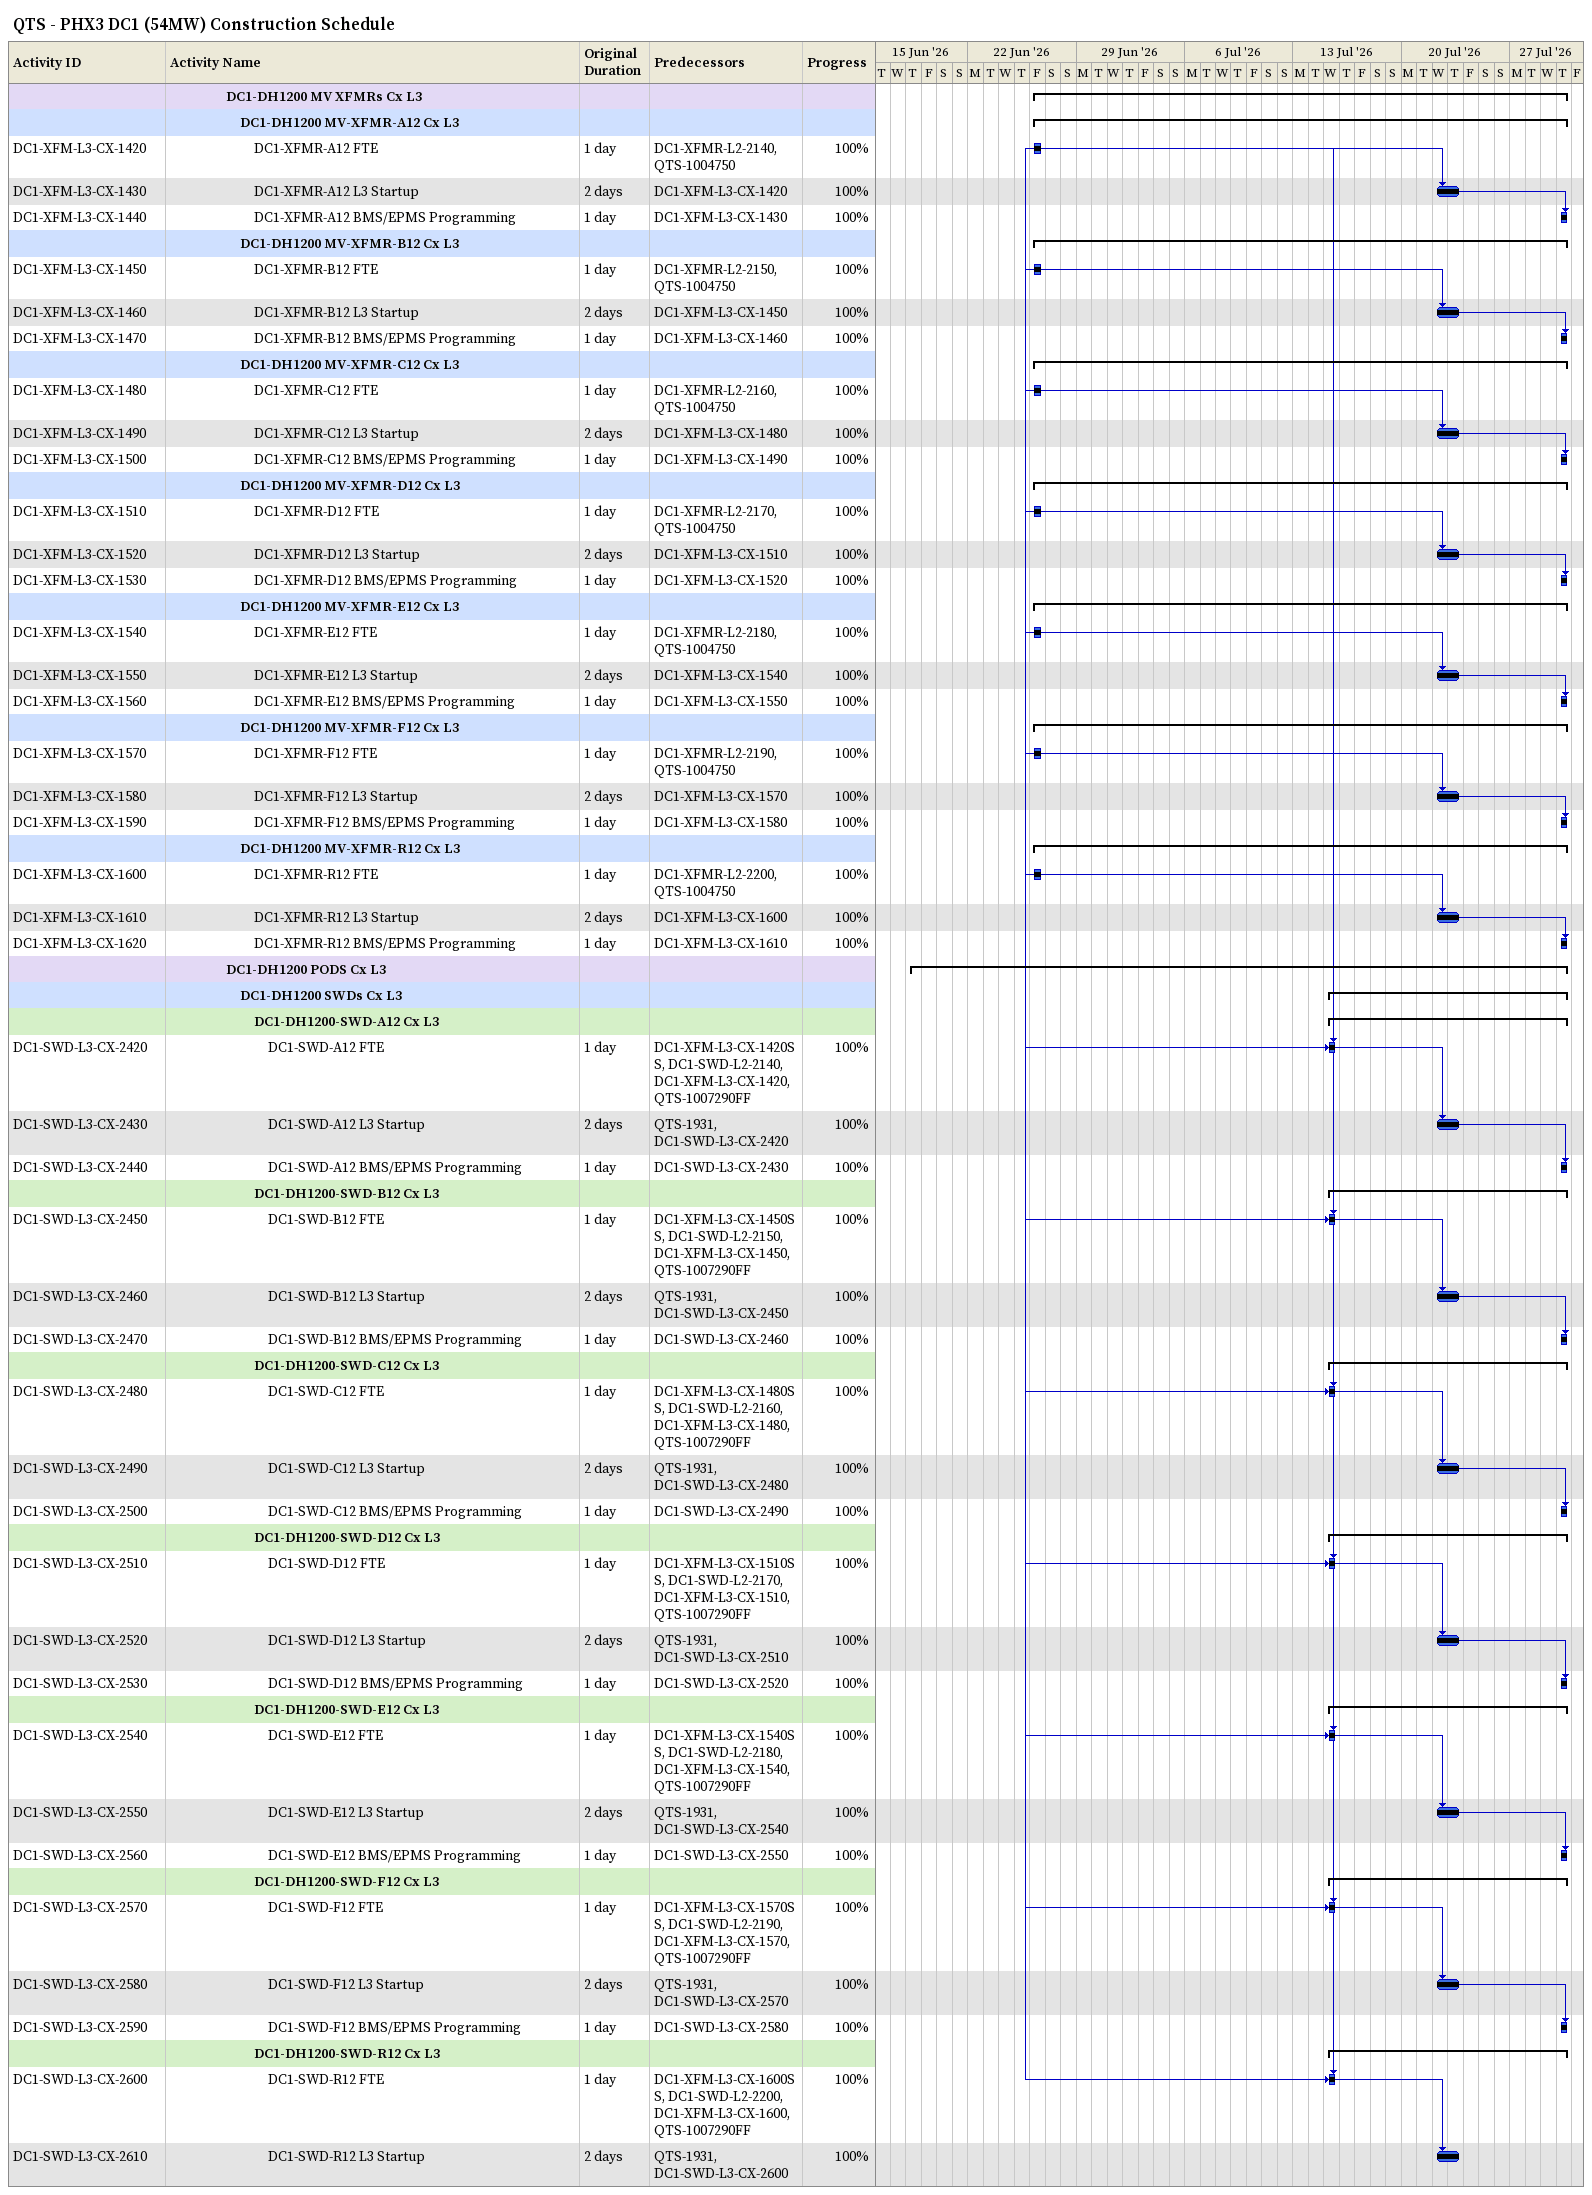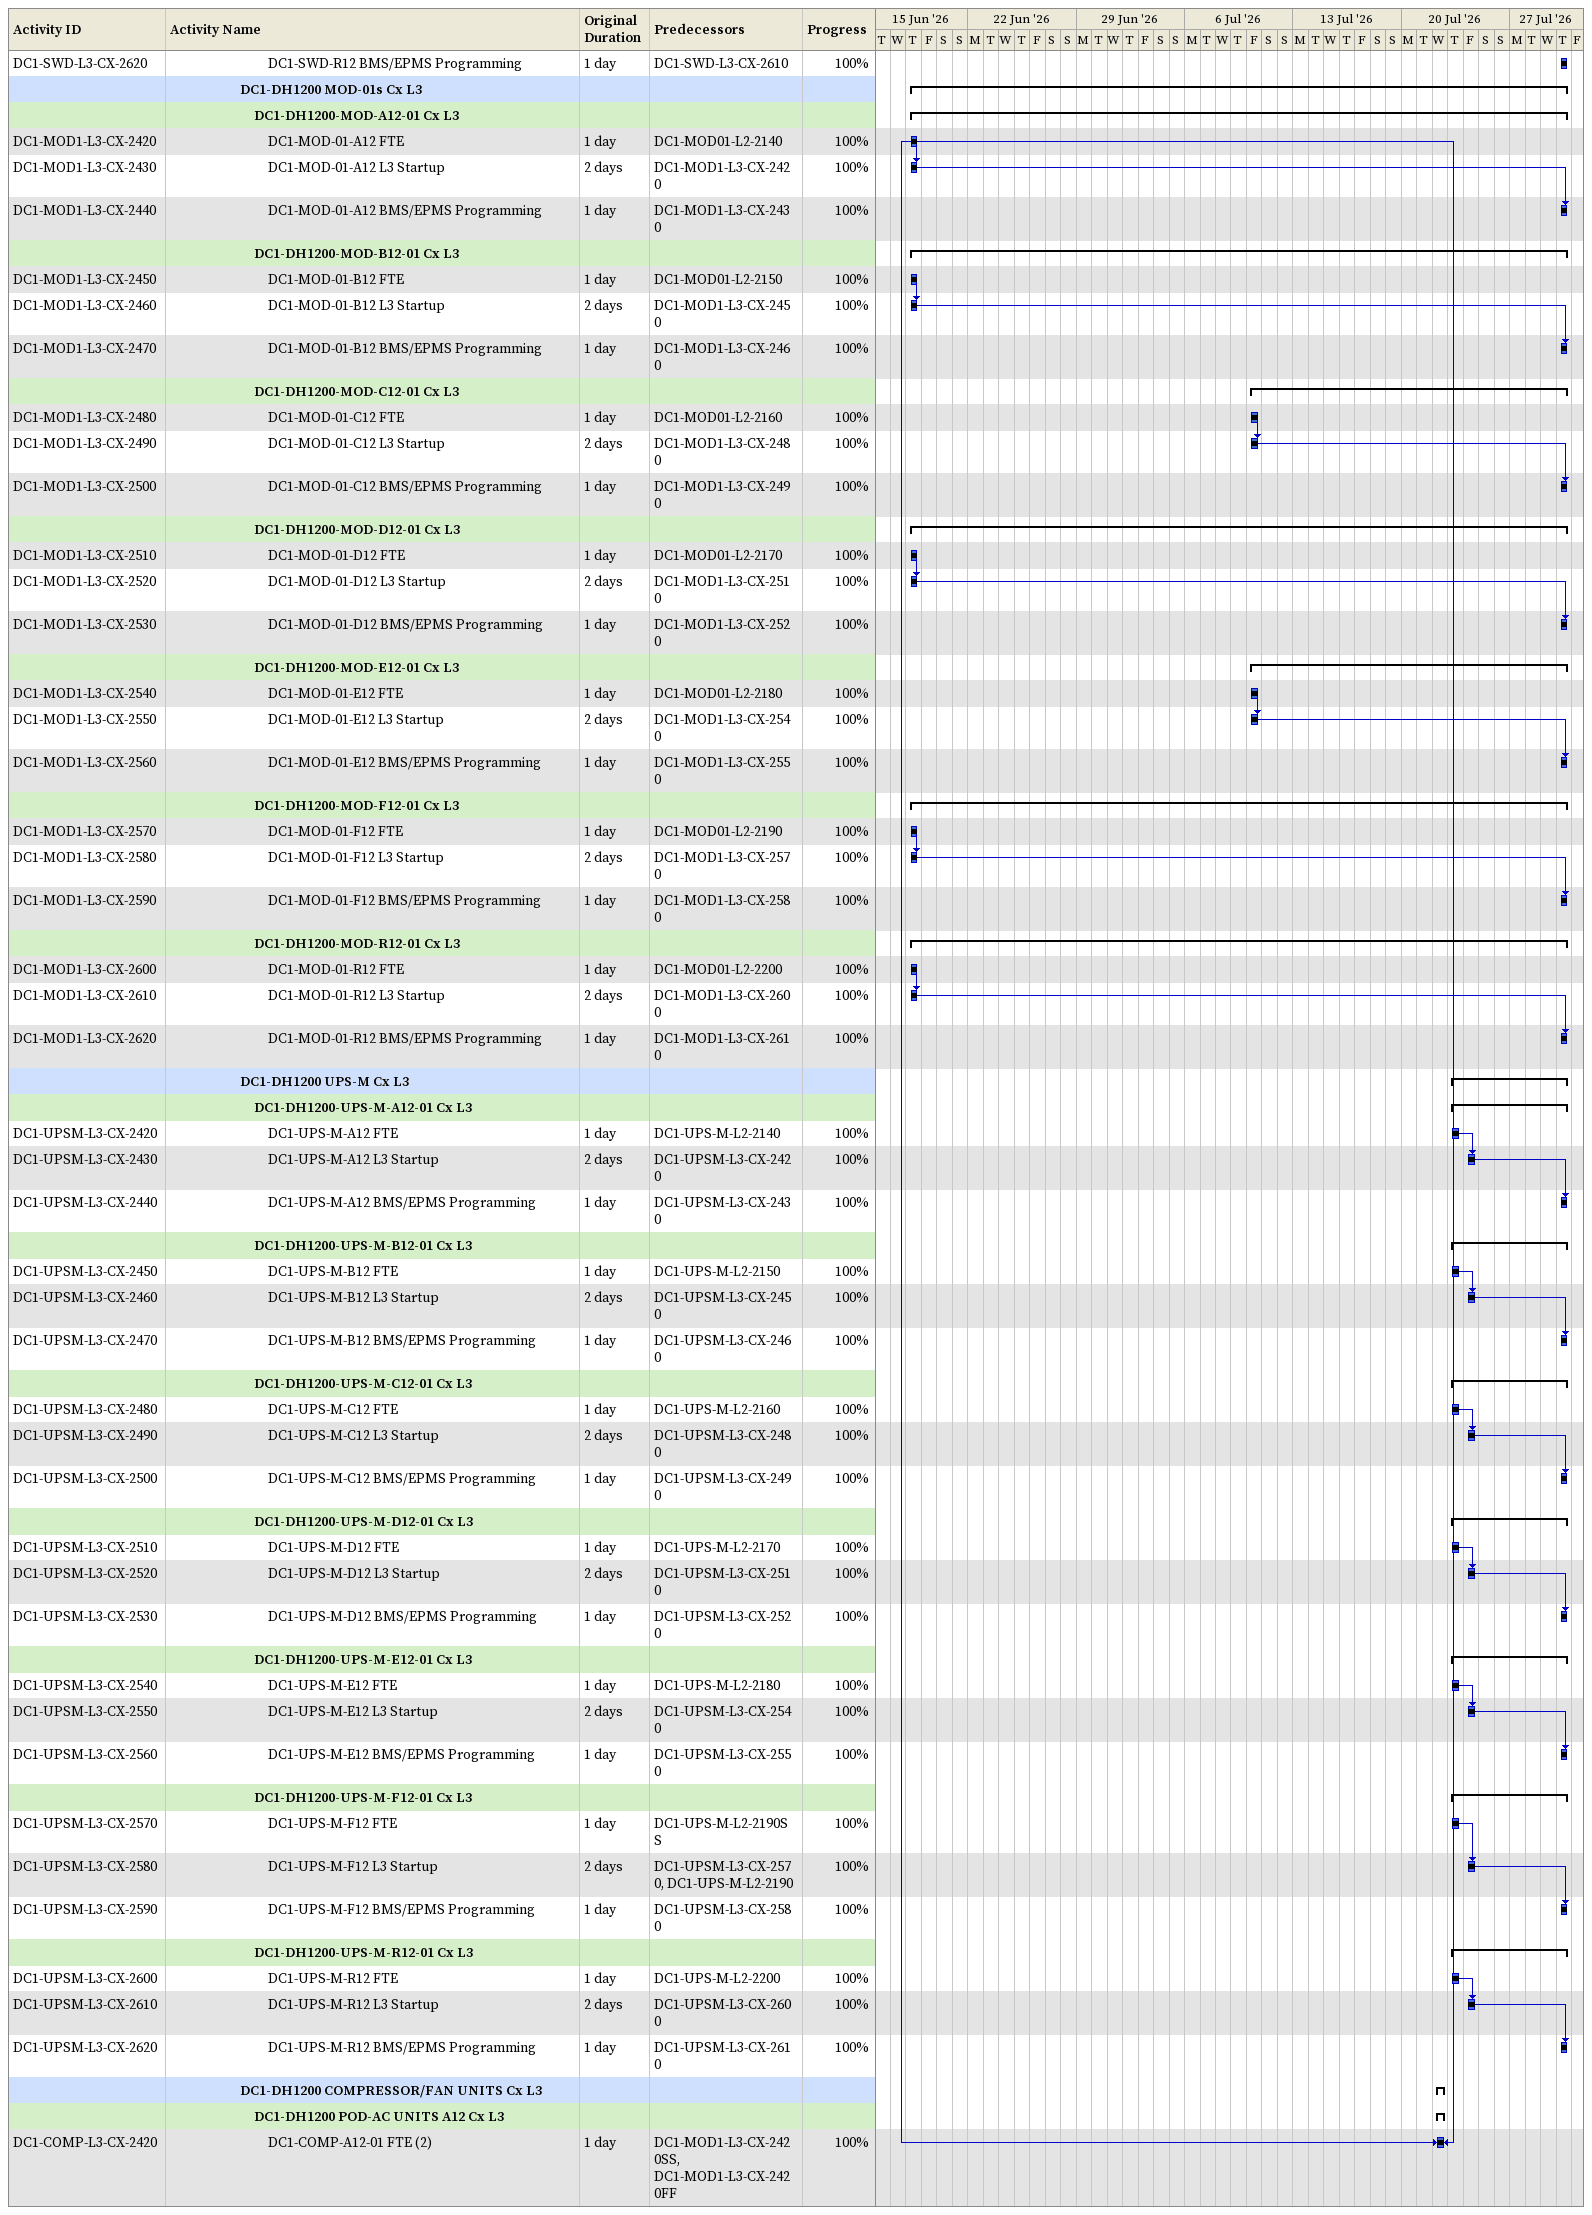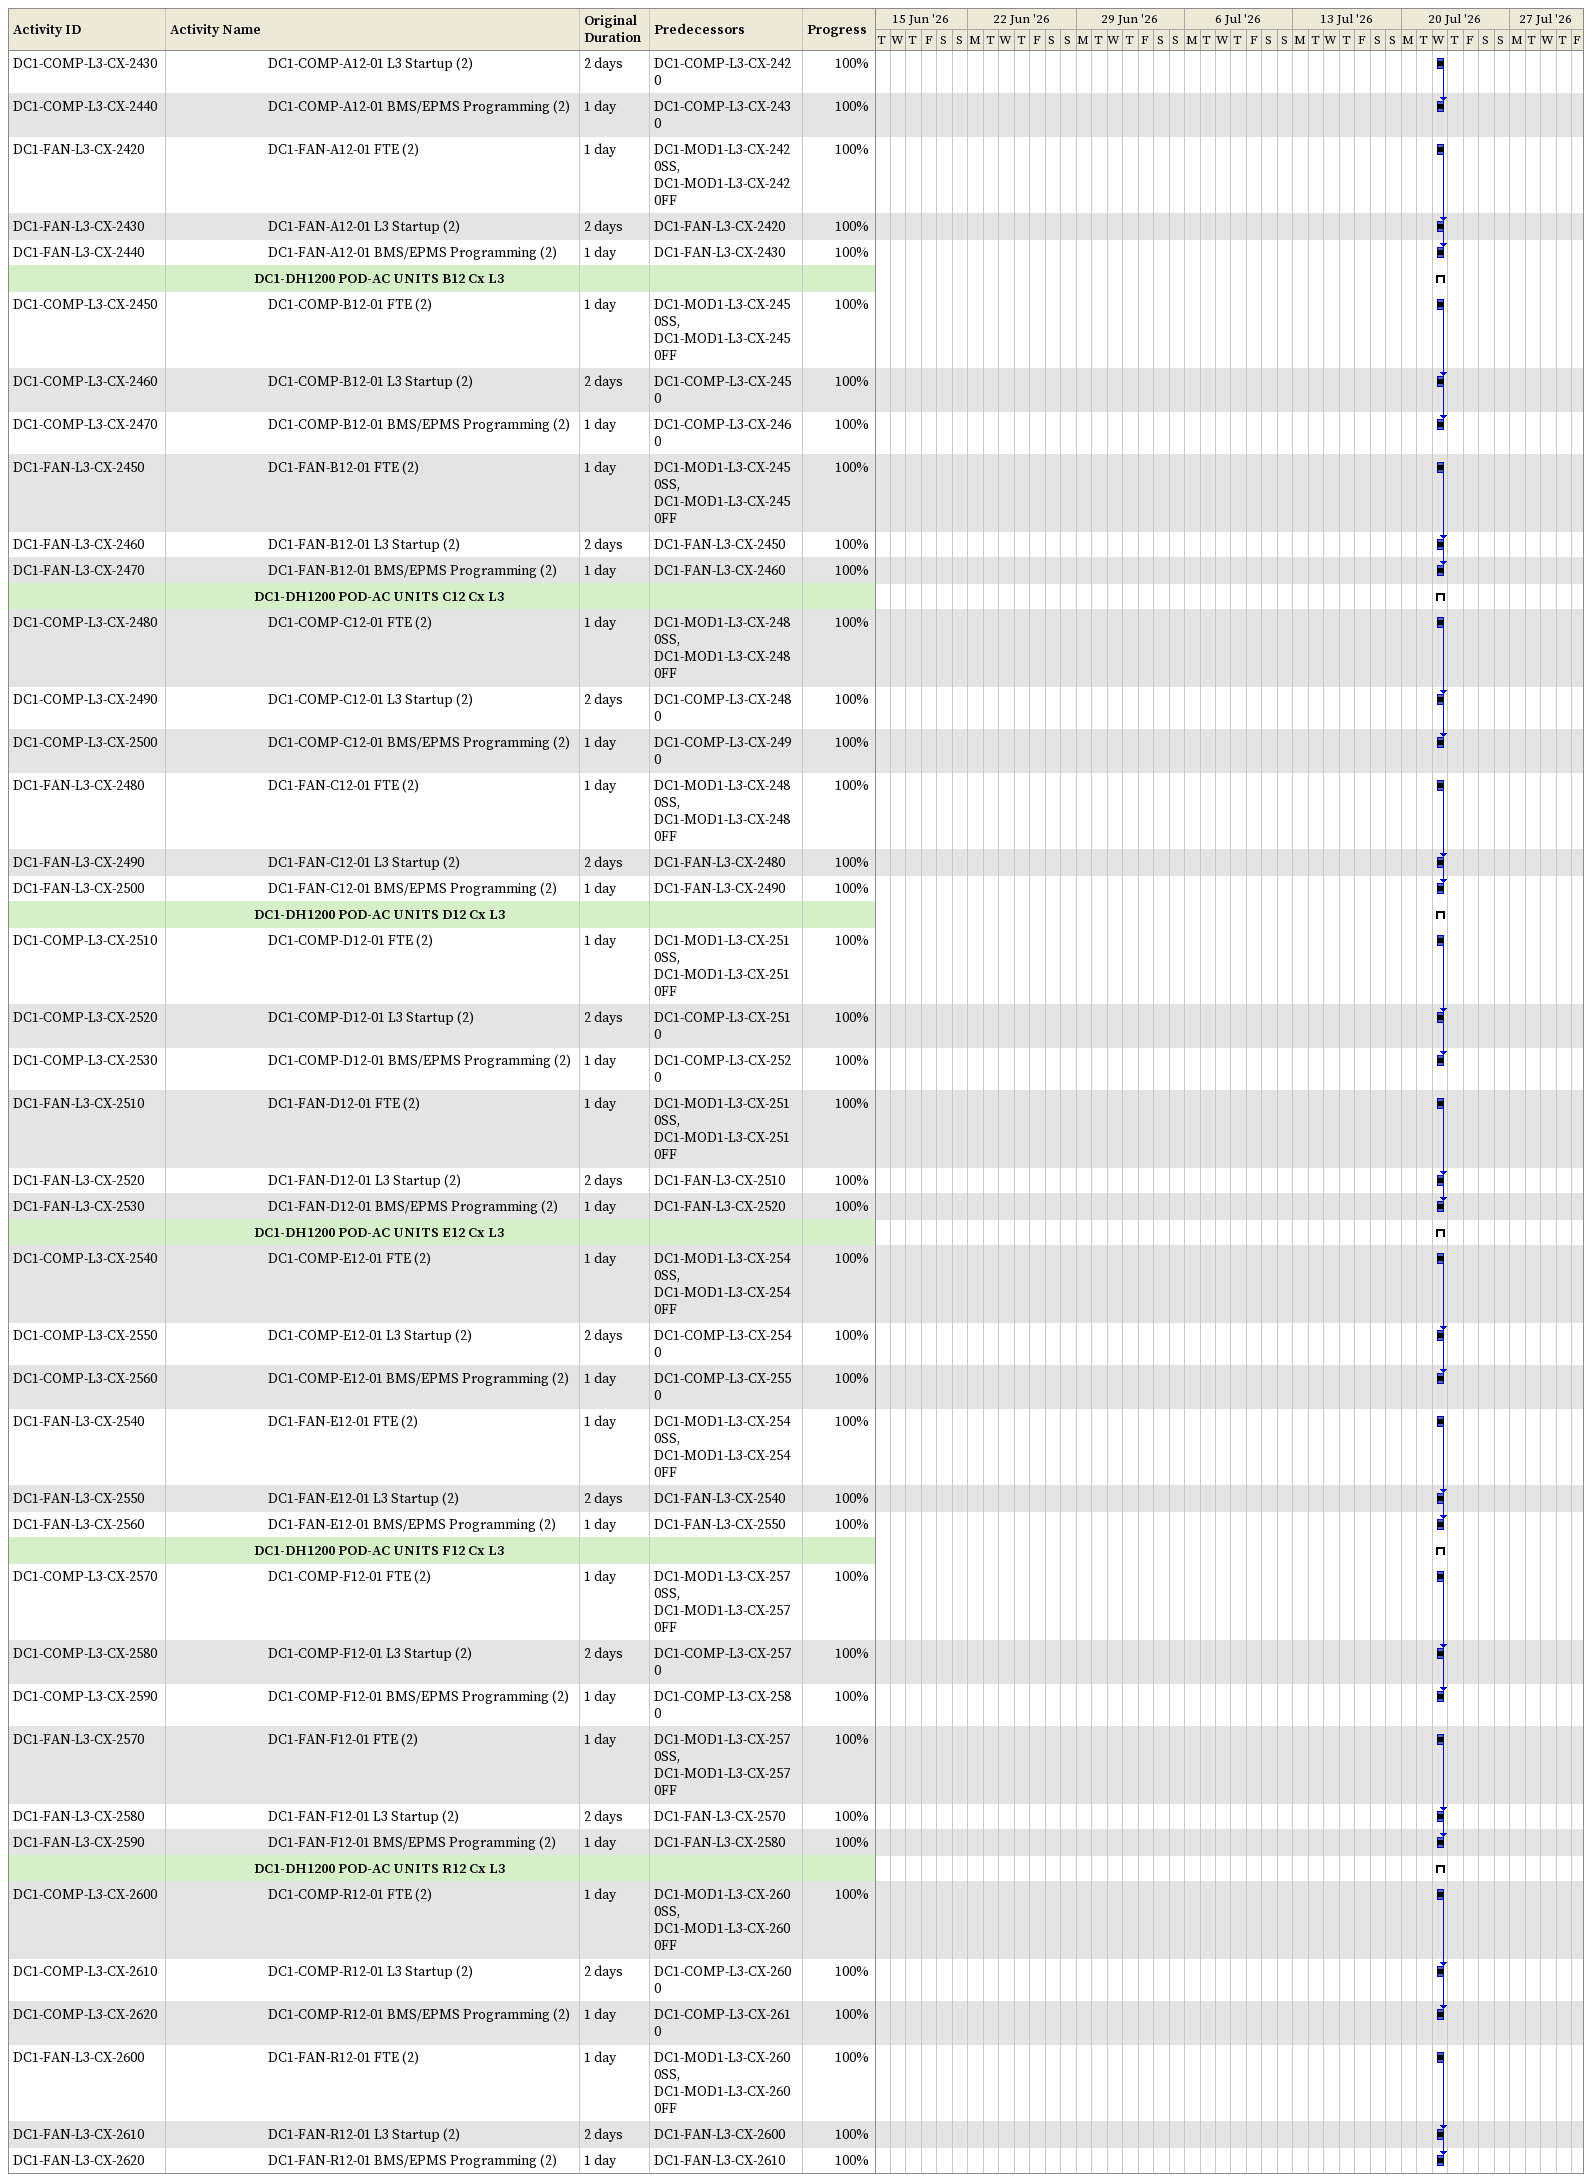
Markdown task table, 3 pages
QTS - PHX3 DC1 (54MW) Construction Schedule

| ID | Level | Task | Original duration | Start | Finish | Predecessors | % complete |
|---|---|---|---|---|---|---|---|
|  | 5 | **DC1-DH1200 MV XFMRs Cx L3** |  | 2026-06-26 | 2026-07-30 |  |  |
|  | 6 | **DC1-DH1200 MV-XFMR-A12 Cx L3** |  | 2026-06-26 | 2026-07-30 |  |  |
| DC1-XFM-L3-CX-1420 | 7 | DC1-XFMR-A12 FTE | 1d | 2026-06-26 | 2026-06-26 | DC1-XFMR-L2-2140, QTS-1004750 | 100 |
| DC1-XFM-L3-CX-1430 | 7 | DC1-XFMR-A12 L3 Startup | 2d | 2026-07-22 | 2026-07-23 | DC1-XFM-L3-CX-1420 | 100 |
| DC1-XFM-L3-CX-1440 | 7 | DC1-XFMR-A12 BMS/EPMS Programming | 1d | 2026-07-30 | 2026-07-30 | DC1-XFM-L3-CX-1430 | 100 |
|  | 6 | **DC1-DH1200 MV-XFMR-B12 Cx L3** |  | 2026-06-26 | 2026-07-30 |  |  |
| DC1-XFM-L3-CX-1450 | 7 | DC1-XFMR-B12 FTE | 1d | 2026-06-26 | 2026-06-26 | DC1-XFMR-L2-2150, QTS-1004750 | 100 |
| DC1-XFM-L3-CX-1460 | 7 | DC1-XFMR-B12 L3 Startup | 2d | 2026-07-22 | 2026-07-23 | DC1-XFM-L3-CX-1450 | 100 |
| DC1-XFM-L3-CX-1470 | 7 | DC1-XFMR-B12 BMS/EPMS Programming | 1d | 2026-07-30 | 2026-07-30 | DC1-XFM-L3-CX-1460 | 100 |
|  | 6 | **DC1-DH1200 MV-XFMR-C12 Cx L3** |  | 2026-06-26 | 2026-07-30 |  |  |
| DC1-XFM-L3-CX-1480 | 7 | DC1-XFMR-C12 FTE | 1d | 2026-06-26 | 2026-06-26 | DC1-XFMR-L2-2160, QTS-1004750 | 100 |
| DC1-XFM-L3-CX-1490 | 7 | DC1-XFMR-C12 L3 Startup | 2d | 2026-07-22 | 2026-07-23 | DC1-XFM-L3-CX-1480 | 100 |
| DC1-XFM-L3-CX-1500 | 7 | DC1-XFMR-C12 BMS/EPMS Programming | 1d | 2026-07-30 | 2026-07-30 | DC1-XFM-L3-CX-1490 | 100 |
|  | 6 | **DC1-DH1200 MV-XFMR-D12 Cx L3** |  | 2026-06-26 | 2026-07-30 |  |  |
| DC1-XFM-L3-CX-1510 | 7 | DC1-XFMR-D12 FTE | 1d | 2026-06-26 | 2026-06-26 | DC1-XFMR-L2-2170, QTS-1004750 | 100 |
| DC1-XFM-L3-CX-1520 | 7 | DC1-XFMR-D12 L3 Startup | 2d | 2026-07-22 | 2026-07-23 | DC1-XFM-L3-CX-1510 | 100 |
| DC1-XFM-L3-CX-1530 | 7 | DC1-XFMR-D12 BMS/EPMS Programming | 1d | 2026-07-30 | 2026-07-30 | DC1-XFM-L3-CX-1520 | 100 |
|  | 6 | **DC1-DH1200 MV-XFMR-E12 Cx L3** |  | 2026-06-26 | 2026-07-30 |  |  |
| DC1-XFM-L3-CX-1540 | 7 | DC1-XFMR-E12 FTE | 1d | 2026-06-26 | 2026-06-26 | DC1-XFMR-L2-2180, QTS-1004750 | 100 |
| DC1-XFM-L3-CX-1550 | 7 | DC1-XFMR-E12 L3 Startup | 2d | 2026-07-22 | 2026-07-23 | DC1-XFM-L3-CX-1540 | 100 |
| DC1-XFM-L3-CX-1560 | 7 | DC1-XFMR-E12 BMS/EPMS Programming | 1d | 2026-07-30 | 2026-07-30 | DC1-XFM-L3-CX-1550 | 100 |
|  | 6 | **DC1-DH1200 MV-XFMR-F12 Cx L3** |  | 2026-06-26 | 2026-07-30 |  |  |
| DC1-XFM-L3-CX-1570 | 7 | DC1-XFMR-F12 FTE | 1d | 2026-06-26 | 2026-06-26 | DC1-XFMR-L2-2190, QTS-1004750 | 100 |
| DC1-XFM-L3-CX-1580 | 7 | DC1-XFMR-F12 L3 Startup | 2d | 2026-07-22 | 2026-07-23 | DC1-XFM-L3-CX-1570 | 100 |
| DC1-XFM-L3-CX-1590 | 7 | DC1-XFMR-F12 BMS/EPMS Programming | 1d | 2026-07-30 | 2026-07-30 | DC1-XFM-L3-CX-1580 | 100 |
|  | 6 | **DC1-DH1200 MV-XFMR-R12 Cx L3** |  | 2026-06-26 | 2026-07-30 |  |  |
| DC1-XFM-L3-CX-1600 | 7 | DC1-XFMR-R12 FTE | 1d | 2026-06-26 | 2026-06-26 | DC1-XFMR-L2-2200, QTS-1004750 | 100 |
| DC1-XFM-L3-CX-1610 | 7 | DC1-XFMR-R12 L3 Startup | 2d | 2026-07-22 | 2026-07-23 | DC1-XFM-L3-CX-1600 | 100 |
| DC1-XFM-L3-CX-1620 | 7 | DC1-XFMR-R12 BMS/EPMS Programming | 1d | 2026-07-30 | 2026-07-30 | DC1-XFM-L3-CX-1610 | 100 |
|  | 5 | **DC1-DH1200 PODS Cx L3** |  | 2026-06-18 | 2026-07-30 |  |  |
|  | 6 | **DC1-DH1200 SWDs Cx L3** |  | 2026-07-15 | 2026-07-30 |  |  |
|  | 7 | **DC1-DH1200-SWD-A12 Cx L3** |  | 2026-07-15 | 2026-07-30 |  |  |
| DC1-SWD-L3-CX-2420 | 8 | DC1-SWD-A12 FTE | 1d | 2026-07-15 | 2026-07-15 | DC1-XFM-L3-CX-1420SS, DC1-SWD-L2-2140, DC1-XFM-L3-CX-1420, QTS-1007290FF | 100 |
| DC1-SWD-L3-CX-2430 | 8 | DC1-SWD-A12 L3 Startup | 2d | 2026-07-22 | 2026-07-23 | QTS-1931, DC1-SWD-L3-CX-2420 | 100 |
| DC1-SWD-L3-CX-2440 | 8 | DC1-SWD-A12 BMS/EPMS Programming | 1d | 2026-07-30 | 2026-07-30 | DC1-SWD-L3-CX-2430 | 100 |
|  | 7 | **DC1-DH1200-SWD-B12 Cx L3** |  | 2026-07-15 | 2026-07-30 |  |  |
| DC1-SWD-L3-CX-2450 | 8 | DC1-SWD-B12 FTE | 1d | 2026-07-15 | 2026-07-15 | DC1-XFM-L3-CX-1450SS, DC1-SWD-L2-2150, DC1-XFM-L3-CX-1450, QTS-1007290FF | 100 |
| DC1-SWD-L3-CX-2460 | 8 | DC1-SWD-B12 L3 Startup | 2d | 2026-07-22 | 2026-07-23 | QTS-1931, DC1-SWD-L3-CX-2450 | 100 |
| DC1-SWD-L3-CX-2470 | 8 | DC1-SWD-B12 BMS/EPMS Programming | 1d | 2026-07-30 | 2026-07-30 | DC1-SWD-L3-CX-2460 | 100 |
|  | 7 | **DC1-DH1200-SWD-C12 Cx L3** |  | 2026-07-15 | 2026-07-30 |  |  |
| DC1-SWD-L3-CX-2480 | 8 | DC1-SWD-C12 FTE | 1d | 2026-07-15 | 2026-07-15 | DC1-XFM-L3-CX-1480SS, DC1-SWD-L2-2160, DC1-XFM-L3-CX-1480, QTS-1007290FF | 100 |
| DC1-SWD-L3-CX-2490 | 8 | DC1-SWD-C12 L3 Startup | 2d | 2026-07-22 | 2026-07-23 | QTS-1931, DC1-SWD-L3-CX-2480 | 100 |
| DC1-SWD-L3-CX-2500 | 8 | DC1-SWD-C12 BMS/EPMS Programming | 1d | 2026-07-30 | 2026-07-30 | DC1-SWD-L3-CX-2490 | 100 |
|  | 7 | **DC1-DH1200-SWD-D12 Cx L3** |  | 2026-07-15 | 2026-07-30 |  |  |
| DC1-SWD-L3-CX-2510 | 8 | DC1-SWD-D12 FTE | 1d | 2026-07-15 | 2026-07-15 | DC1-XFM-L3-CX-1510SS, DC1-SWD-L2-2170, DC1-XFM-L3-CX-1510, QTS-1007290FF | 100 |
| DC1-SWD-L3-CX-2520 | 8 | DC1-SWD-D12 L3 Startup | 2d | 2026-07-22 | 2026-07-23 | QTS-1931, DC1-SWD-L3-CX-2510 | 100 |
| DC1-SWD-L3-CX-2530 | 8 | DC1-SWD-D12 BMS/EPMS Programming | 1d | 2026-07-30 | 2026-07-30 | DC1-SWD-L3-CX-2520 | 100 |
|  | 7 | **DC1-DH1200-SWD-E12 Cx L3** |  | 2026-07-15 | 2026-07-30 |  |  |
| DC1-SWD-L3-CX-2540 | 8 | DC1-SWD-E12 FTE | 1d | 2026-07-15 | 2026-07-15 | DC1-XFM-L3-CX-1540SS, DC1-SWD-L2-2180, DC1-XFM-L3-CX-1540, QTS-1007290FF | 100 |
| DC1-SWD-L3-CX-2550 | 8 | DC1-SWD-E12 L3 Startup | 2d | 2026-07-22 | 2026-07-23 | QTS-1931, DC1-SWD-L3-CX-2540 | 100 |
| DC1-SWD-L3-CX-2560 | 8 | DC1-SWD-E12 BMS/EPMS Programming | 1d | 2026-07-30 | 2026-07-30 | DC1-SWD-L3-CX-2550 | 100 |
|  | 7 | **DC1-DH1200-SWD-F12 Cx L3** |  | 2026-07-15 | 2026-07-30 |  |  |
| DC1-SWD-L3-CX-2570 | 8 | DC1-SWD-F12 FTE | 1d | 2026-07-15 | 2026-07-15 | DC1-XFM-L3-CX-1570SS, DC1-SWD-L2-2190, DC1-XFM-L3-CX-1570, QTS-1007290FF | 100 |
| DC1-SWD-L3-CX-2580 | 8 | DC1-SWD-F12 L3 Startup | 2d | 2026-07-22 | 2026-07-23 | QTS-1931, DC1-SWD-L3-CX-2570 | 100 |
| DC1-SWD-L3-CX-2590 | 8 | DC1-SWD-F12 BMS/EPMS Programming | 1d | 2026-07-30 | 2026-07-30 | DC1-SWD-L3-CX-2580 | 100 |
|  | 7 | **DC1-DH1200-SWD-R12 Cx L3** |  | 2026-07-15 | 2026-07-30 |  |  |
| DC1-SWD-L3-CX-2600 | 8 | DC1-SWD-R12 FTE | 1d | 2026-07-15 | 2026-07-15 | DC1-XFM-L3-CX-1600SS, DC1-SWD-L2-2200, DC1-XFM-L3-CX-1600, QTS-1007290FF | 100 |
| DC1-SWD-L3-CX-2610 | 8 | DC1-SWD-R12 L3 Startup | 2d | 2026-07-22 | 2026-07-23 | QTS-1931, DC1-SWD-L3-CX-2600 | 100 |
| DC1-SWD-L3-CX-2620 | 8 | DC1-SWD-R12 BMS/EPMS Programming | 1d | 2026-07-30 | 2026-07-30 | DC1-SWD-L3-CX-2610 | 100 |
|  | 6 | **DC1-DH1200 MOD-01s Cx L3** |  | 2026-06-18 | 2026-07-30 |  |  |
|  | 7 | **DC1-DH1200-MOD-A12-01 Cx L3** |  | 2026-06-18 | 2026-07-30 |  |  |
| DC1-MOD1-L3-CX-2420 | 8 | DC1-MOD-01-A12 FTE | 1d | 2026-06-18 | 2026-06-18 | DC1-MOD01-L2-2140 | 100 |
| DC1-MOD1-L3-CX-2430 | 8 | DC1-MOD-01-A12 L3 Startup | 2d | 2026-06-18 | 2026-06-18 | DC1-MOD1-L3-CX-2420 | 100 |
| DC1-MOD1-L3-CX-2440 | 8 | DC1-MOD-01-A12 BMS/EPMS Programming | 1d | 2026-07-30 | 2026-07-30 | DC1-MOD1-L3-CX-2430 | 100 |
|  | 7 | **DC1-DH1200-MOD-B12-01 Cx L3** |  | 2026-06-18 | 2026-07-30 |  |  |
| DC1-MOD1-L3-CX-2450 | 8 | DC1-MOD-01-B12 FTE | 1d | 2026-06-18 | 2026-06-18 | DC1-MOD01-L2-2150 | 100 |
| DC1-MOD1-L3-CX-2460 | 8 | DC1-MOD-01-B12 L3 Startup | 2d | 2026-06-18 | 2026-06-18 | DC1-MOD1-L3-CX-2450 | 100 |
| DC1-MOD1-L3-CX-2470 | 8 | DC1-MOD-01-B12 BMS/EPMS Programming | 1d | 2026-07-30 | 2026-07-30 | DC1-MOD1-L3-CX-2460 | 100 |
|  | 7 | **DC1-DH1200-MOD-C12-01 Cx L3** |  | 2026-07-10 | 2026-07-30 |  |  |
| DC1-MOD1-L3-CX-2480 | 8 | DC1-MOD-01-C12 FTE | 1d | 2026-07-10 | 2026-07-10 | DC1-MOD01-L2-2160 | 100 |
| DC1-MOD1-L3-CX-2490 | 8 | DC1-MOD-01-C12 L3 Startup | 2d | 2026-07-10 | 2026-07-10 | DC1-MOD1-L3-CX-2480 | 100 |
| DC1-MOD1-L3-CX-2500 | 8 | DC1-MOD-01-C12 BMS/EPMS Programming | 1d | 2026-07-30 | 2026-07-30 | DC1-MOD1-L3-CX-2490 | 100 |
|  | 7 | **DC1-DH1200-MOD-D12-01 Cx L3** |  | 2026-06-18 | 2026-07-30 |  |  |
| DC1-MOD1-L3-CX-2510 | 8 | DC1-MOD-01-D12 FTE | 1d | 2026-06-18 | 2026-06-18 | DC1-MOD01-L2-2170 | 100 |
| DC1-MOD1-L3-CX-2520 | 8 | DC1-MOD-01-D12 L3 Startup | 2d | 2026-06-18 | 2026-06-18 | DC1-MOD1-L3-CX-2510 | 100 |
| DC1-MOD1-L3-CX-2530 | 8 | DC1-MOD-01-D12 BMS/EPMS Programming | 1d | 2026-07-30 | 2026-07-30 | DC1-MOD1-L3-CX-2520 | 100 |
|  | 7 | **DC1-DH1200-MOD-E12-01 Cx L3** |  | 2026-07-10 | 2026-07-30 |  |  |
| DC1-MOD1-L3-CX-2540 | 8 | DC1-MOD-01-E12 FTE | 1d | 2026-07-10 | 2026-07-10 | DC1-MOD01-L2-2180 | 100 |
| DC1-MOD1-L3-CX-2550 | 8 | DC1-MOD-01-E12 L3 Startup | 2d | 2026-07-10 | 2026-07-10 | DC1-MOD1-L3-CX-2540 | 100 |
| DC1-MOD1-L3-CX-2560 | 8 | DC1-MOD-01-E12 BMS/EPMS Programming | 1d | 2026-07-30 | 2026-07-30 | DC1-MOD1-L3-CX-2550 | 100 |
|  | 7 | **DC1-DH1200-MOD-F12-01 Cx L3** |  | 2026-06-18 | 2026-07-30 |  |  |
| DC1-MOD1-L3-CX-2570 | 8 | DC1-MOD-01-F12 FTE | 1d | 2026-06-18 | 2026-06-18 | DC1-MOD01-L2-2190 | 100 |
| DC1-MOD1-L3-CX-2580 | 8 | DC1-MOD-01-F12 L3 Startup | 2d | 2026-06-18 | 2026-06-18 | DC1-MOD1-L3-CX-2570 | 100 |
| DC1-MOD1-L3-CX-2590 | 8 | DC1-MOD-01-F12 BMS/EPMS Programming | 1d | 2026-07-30 | 2026-07-30 | DC1-MOD1-L3-CX-2580 | 100 |
|  | 7 | **DC1-DH1200-MOD-R12-01 Cx L3** |  | 2026-06-18 | 2026-07-30 |  |  |
| DC1-MOD1-L3-CX-2600 | 8 | DC1-MOD-01-R12 FTE | 1d | 2026-06-18 | 2026-06-18 | DC1-MOD01-L2-2200 | 100 |
| DC1-MOD1-L3-CX-2610 | 8 | DC1-MOD-01-R12 L3 Startup | 2d | 2026-06-18 | 2026-06-18 | DC1-MOD1-L3-CX-2600 | 100 |
| DC1-MOD1-L3-CX-2620 | 8 | DC1-MOD-01-R12 BMS/EPMS Programming | 1d | 2026-07-30 | 2026-07-30 | DC1-MOD1-L3-CX-2610 | 100 |
|  | 6 | **DC1-DH1200 UPS-M Cx L3** |  | 2026-07-23 | 2026-07-30 |  |  |
|  | 7 | **DC1-DH1200-UPS-M-A12-01 Cx L3** |  | 2026-07-23 | 2026-07-30 |  |  |
| DC1-UPSM-L3-CX-2420 | 8 | DC1-UPS-M-A12 FTE | 1d | 2026-07-23 | 2026-07-23 | DC1-UPS-M-L2-2140 | 100 |
| DC1-UPSM-L3-CX-2430 | 8 | DC1-UPS-M-A12 L3 Startup | 2d | 2026-07-24 | 2026-07-24 | DC1-UPSM-L3-CX-2420 | 100 |
| DC1-UPSM-L3-CX-2440 | 8 | DC1-UPS-M-A12 BMS/EPMS Programming | 1d | 2026-07-30 | 2026-07-30 | DC1-UPSM-L3-CX-2430 | 100 |
|  | 7 | **DC1-DH1200-UPS-M-B12-01 Cx L3** |  | 2026-07-23 | 2026-07-30 |  |  |
| DC1-UPSM-L3-CX-2450 | 8 | DC1-UPS-M-B12 FTE | 1d | 2026-07-23 | 2026-07-23 | DC1-UPS-M-L2-2150 | 100 |
| DC1-UPSM-L3-CX-2460 | 8 | DC1-UPS-M-B12 L3 Startup | 2d | 2026-07-24 | 2026-07-24 | DC1-UPSM-L3-CX-2450 | 100 |
| DC1-UPSM-L3-CX-2470 | 8 | DC1-UPS-M-B12 BMS/EPMS Programming | 1d | 2026-07-30 | 2026-07-30 | DC1-UPSM-L3-CX-2460 | 100 |
|  | 7 | **DC1-DH1200-UPS-M-C12-01 Cx L3** |  | 2026-07-23 | 2026-07-30 |  |  |
| DC1-UPSM-L3-CX-2480 | 8 | DC1-UPS-M-C12 FTE | 1d | 2026-07-23 | 2026-07-23 | DC1-UPS-M-L2-2160 | 100 |
| DC1-UPSM-L3-CX-2490 | 8 | DC1-UPS-M-C12 L3 Startup | 2d | 2026-07-24 | 2026-07-24 | DC1-UPSM-L3-CX-2480 | 100 |
| DC1-UPSM-L3-CX-2500 | 8 | DC1-UPS-M-C12 BMS/EPMS Programming | 1d | 2026-07-30 | 2026-07-30 | DC1-UPSM-L3-CX-2490 | 100 |
|  | 7 | **DC1-DH1200-UPS-M-D12-01 Cx L3** |  | 2026-07-23 | 2026-07-30 |  |  |
| DC1-UPSM-L3-CX-2510 | 8 | DC1-UPS-M-D12 FTE | 1d | 2026-07-23 | 2026-07-23 | DC1-UPS-M-L2-2170 | 100 |
| DC1-UPSM-L3-CX-2520 | 8 | DC1-UPS-M-D12 L3 Startup | 2d | 2026-07-24 | 2026-07-24 | DC1-UPSM-L3-CX-2510 | 100 |
| DC1-UPSM-L3-CX-2530 | 8 | DC1-UPS-M-D12 BMS/EPMS Programming | 1d | 2026-07-30 | 2026-07-30 | DC1-UPSM-L3-CX-2520 | 100 |
|  | 7 | **DC1-DH1200-UPS-M-E12-01 Cx L3** |  | 2026-07-23 | 2026-07-30 |  |  |
| DC1-UPSM-L3-CX-2540 | 8 | DC1-UPS-M-E12 FTE | 1d | 2026-07-23 | 2026-07-23 | DC1-UPS-M-L2-2180 | 100 |
| DC1-UPSM-L3-CX-2550 | 8 | DC1-UPS-M-E12 L3 Startup | 2d | 2026-07-24 | 2026-07-24 | DC1-UPSM-L3-CX-2540 | 100 |
| DC1-UPSM-L3-CX-2560 | 8 | DC1-UPS-M-E12 BMS/EPMS Programming | 1d | 2026-07-30 | 2026-07-30 | DC1-UPSM-L3-CX-2550 | 100 |
|  | 7 | **DC1-DH1200-UPS-M-F12-01 Cx L3** |  | 2026-07-23 | 2026-07-30 |  |  |
| DC1-UPSM-L3-CX-2570 | 8 | DC1-UPS-M-F12 FTE | 1d | 2026-07-23 | 2026-07-23 | DC1-UPS-M-L2-2190SS | 100 |
| DC1-UPSM-L3-CX-2580 | 8 | DC1-UPS-M-F12 L3 Startup | 2d | 2026-07-24 | 2026-07-24 | DC1-UPSM-L3-CX-2570, DC1-UPS-M-L2-2190 | 100 |
| DC1-UPSM-L3-CX-2590 | 8 | DC1-UPS-M-F12 BMS/EPMS Programming | 1d | 2026-07-30 | 2026-07-30 | DC1-UPSM-L3-CX-2580 | 100 |
|  | 7 | **DC1-DH1200-UPS-M-R12-01 Cx L3** |  | 2026-07-23 | 2026-07-30 |  |  |
| DC1-UPSM-L3-CX-2600 | 8 | DC1-UPS-M-R12 FTE | 1d | 2026-07-23 | 2026-07-23 | DC1-UPS-M-L2-2200 | 100 |
| DC1-UPSM-L3-CX-2610 | 8 | DC1-UPS-M-R12 L3 Startup | 2d | 2026-07-24 | 2026-07-24 | DC1-UPSM-L3-CX-2600 | 100 |
| DC1-UPSM-L3-CX-2620 | 8 | DC1-UPS-M-R12 BMS/EPMS Programming | 1d | 2026-07-30 | 2026-07-30 | DC1-UPSM-L3-CX-2610 | 100 |
|  | 6 | **DC1-DH1200 COMPRESSOR/FAN UNITS Cx L3** |  | 2026-07-22 | 2026-07-22 |  |  |
|  | 7 | **DC1-DH1200 POD-AC UNITS A12 Cx L3** |  | 2026-07-22 | 2026-07-22 |  |  |
| DC1-COMP-L3-CX-2420 | 8 | DC1-COMP-A12-01 FTE (2) | 1d | 2026-07-22 | 2026-07-22 | DC1-MOD1-L3-CX-2420SS, DC1-MOD1-L3-CX-2420FF | 100 |
| DC1-COMP-L3-CX-2430 | 8 | DC1-COMP-A12-01 L3 Startup (2) | 2d | 2026-07-22 | 2026-07-22 | DC1-COMP-L3-CX-2420 | 100 |
| DC1-COMP-L3-CX-2440 | 8 | DC1-COMP-A12-01 BMS/EPMS Programming (2) | 1d | 2026-07-22 | 2026-07-22 | DC1-COMP-L3-CX-2430 | 100 |
| DC1-FAN-L3-CX-2420 | 8 | DC1-FAN-A12-01 FTE (2) | 1d | 2026-07-22 | 2026-07-22 | DC1-MOD1-L3-CX-2420SS, DC1-MOD1-L3-CX-2420FF | 100 |
| DC1-FAN-L3-CX-2430 | 8 | DC1-FAN-A12-01 L3 Startup (2) | 2d | 2026-07-22 | 2026-07-22 | DC1-FAN-L3-CX-2420 | 100 |
| DC1-FAN-L3-CX-2440 | 8 | DC1-FAN-A12-01 BMS/EPMS Programming (2) | 1d | 2026-07-22 | 2026-07-22 | DC1-FAN-L3-CX-2430 | 100 |
|  | 7 | **DC1-DH1200 POD-AC UNITS B12 Cx L3** |  | 2026-07-22 | 2026-07-22 |  |  |
| DC1-COMP-L3-CX-2450 | 8 | DC1-COMP-B12-01 FTE (2) | 1d | 2026-07-22 | 2026-07-22 | DC1-MOD1-L3-CX-2450SS, DC1-MOD1-L3-CX-2450FF | 100 |
| DC1-COMP-L3-CX-2460 | 8 | DC1-COMP-B12-01 L3 Startup (2) | 2d | 2026-07-22 | 2026-07-22 | DC1-COMP-L3-CX-2450 | 100 |
| DC1-COMP-L3-CX-2470 | 8 | DC1-COMP-B12-01 BMS/EPMS Programming (2) | 1d | 2026-07-22 | 2026-07-22 | DC1-COMP-L3-CX-2460 | 100 |
| DC1-FAN-L3-CX-2450 | 8 | DC1-FAN-B12-01 FTE (2) | 1d | 2026-07-22 | 2026-07-22 | DC1-MOD1-L3-CX-2450SS, DC1-MOD1-L3-CX-2450FF | 100 |
| DC1-FAN-L3-CX-2460 | 8 | DC1-FAN-B12-01 L3 Startup (2) | 2d | 2026-07-22 | 2026-07-22 | DC1-FAN-L3-CX-2450 | 100 |
| DC1-FAN-L3-CX-2470 | 8 | DC1-FAN-B12-01 BMS/EPMS Programming (2) | 1d | 2026-07-22 | 2026-07-22 | DC1-FAN-L3-CX-2460 | 100 |
|  | 7 | **DC1-DH1200 POD-AC UNITS C12 Cx L3** |  | 2026-07-22 | 2026-07-22 |  |  |
| DC1-COMP-L3-CX-2480 | 8 | DC1-COMP-C12-01 FTE (2) | 1d | 2026-07-22 | 2026-07-22 | DC1-MOD1-L3-CX-2480SS, DC1-MOD1-L3-CX-2480FF | 100 |
| DC1-COMP-L3-CX-2490 | 8 | DC1-COMP-C12-01 L3 Startup (2) | 2d | 2026-07-22 | 2026-07-22 | DC1-COMP-L3-CX-2480 | 100 |
| DC1-COMP-L3-CX-2500 | 8 | DC1-COMP-C12-01 BMS/EPMS Programming (2) | 1d | 2026-07-22 | 2026-07-22 | DC1-COMP-L3-CX-2490 | 100 |
| DC1-FAN-L3-CX-2480 | 8 | DC1-FAN-C12-01 FTE (2) | 1d | 2026-07-22 | 2026-07-22 | DC1-MOD1-L3-CX-2480SS, DC1-MOD1-L3-CX-2480FF | 100 |
| DC1-FAN-L3-CX-2490 | 8 | DC1-FAN-C12-01 L3 Startup (2) | 2d | 2026-07-22 | 2026-07-22 | DC1-FAN-L3-CX-2480 | 100 |
| DC1-FAN-L3-CX-2500 | 8 | DC1-FAN-C12-01 BMS/EPMS Programming (2) | 1d | 2026-07-22 | 2026-07-22 | DC1-FAN-L3-CX-2490 | 100 |
|  | 7 | **DC1-DH1200 POD-AC UNITS D12 Cx L3** |  | 2026-07-22 | 2026-07-22 |  |  |
| DC1-COMP-L3-CX-2510 | 8 | DC1-COMP-D12-01 FTE (2) | 1d | 2026-07-22 | 2026-07-22 | DC1-MOD1-L3-CX-2510SS, DC1-MOD1-L3-CX-2510FF | 100 |
| DC1-COMP-L3-CX-2520 | 8 | DC1-COMP-D12-01 L3 Startup (2) | 2d | 2026-07-22 | 2026-07-22 | DC1-COMP-L3-CX-2510 | 100 |
| DC1-COMP-L3-CX-2530 | 8 | DC1-COMP-D12-01 BMS/EPMS Programming (2) | 1d | 2026-07-22 | 2026-07-22 | DC1-COMP-L3-CX-2520 | 100 |
| DC1-FAN-L3-CX-2510 | 8 | DC1-FAN-D12-01 FTE (2) | 1d | 2026-07-22 | 2026-07-22 | DC1-MOD1-L3-CX-2510SS, DC1-MOD1-L3-CX-2510FF | 100 |
| DC1-FAN-L3-CX-2520 | 8 | DC1-FAN-D12-01 L3 Startup (2) | 2d | 2026-07-22 | 2026-07-22 | DC1-FAN-L3-CX-2510 | 100 |
| DC1-FAN-L3-CX-2530 | 8 | DC1-FAN-D12-01 BMS/EPMS Programming (2) | 1d | 2026-07-22 | 2026-07-22 | DC1-FAN-L3-CX-2520 | 100 |
|  | 7 | **DC1-DH1200 POD-AC UNITS E12 Cx L3** |  | 2026-07-22 | 2026-07-22 |  |  |
| DC1-COMP-L3-CX-2540 | 8 | DC1-COMP-E12-01 FTE (2) | 1d | 2026-07-22 | 2026-07-22 | DC1-MOD1-L3-CX-2540SS, DC1-MOD1-L3-CX-2540FF | 100 |
| DC1-COMP-L3-CX-2550 | 8 | DC1-COMP-E12-01 L3 Startup (2) | 2d | 2026-07-22 | 2026-07-22 | DC1-COMP-L3-CX-2540 | 100 |
| DC1-COMP-L3-CX-2560 | 8 | DC1-COMP-E12-01 BMS/EPMS Programming (2) | 1d | 2026-07-22 | 2026-07-22 | DC1-COMP-L3-CX-2550 | 100 |
| DC1-FAN-L3-CX-2540 | 8 | DC1-FAN-E12-01 FTE (2) | 1d | 2026-07-22 | 2026-07-22 | DC1-MOD1-L3-CX-2540SS, DC1-MOD1-L3-CX-2540FF | 100 |
| DC1-FAN-L3-CX-2550 | 8 | DC1-FAN-E12-01 L3 Startup (2) | 2d | 2026-07-22 | 2026-07-22 | DC1-FAN-L3-CX-2540 | 100 |
| DC1-FAN-L3-CX-2560 | 8 | DC1-FAN-E12-01 BMS/EPMS Programming (2) | 1d | 2026-07-22 | 2026-07-22 | DC1-FAN-L3-CX-2550 | 100 |
|  | 7 | **DC1-DH1200 POD-AC UNITS F12 Cx L3** |  | 2026-07-22 | 2026-07-22 |  |  |
| DC1-COMP-L3-CX-2570 | 8 | DC1-COMP-F12-01 FTE (2) | 1d | 2026-07-22 | 2026-07-22 | DC1-MOD1-L3-CX-2570SS, DC1-MOD1-L3-CX-2570FF | 100 |
| DC1-COMP-L3-CX-2580 | 8 | DC1-COMP-F12-01 L3 Startup (2) | 2d | 2026-07-22 | 2026-07-22 | DC1-COMP-L3-CX-2570 | 100 |
| DC1-COMP-L3-CX-2590 | 8 | DC1-COMP-F12-01 BMS/EPMS Programming (2) | 1d | 2026-07-22 | 2026-07-22 | DC1-COMP-L3-CX-2580 | 100 |
| DC1-FAN-L3-CX-2570 | 8 | DC1-FAN-F12-01 FTE (2) | 1d | 2026-07-22 | 2026-07-22 | DC1-MOD1-L3-CX-2570SS, DC1-MOD1-L3-CX-2570FF | 100 |
| DC1-FAN-L3-CX-2580 | 8 | DC1-FAN-F12-01 L3 Startup (2) | 2d | 2026-07-22 | 2026-07-22 | DC1-FAN-L3-CX-2570 | 100 |
| DC1-FAN-L3-CX-2590 | 8 | DC1-FAN-F12-01 BMS/EPMS Programming (2) | 1d | 2026-07-22 | 2026-07-22 | DC1-FAN-L3-CX-2580 | 100 |
|  | 7 | **DC1-DH1200 POD-AC UNITS R12 Cx L3** |  | 2026-07-22 | 2026-07-22 |  |  |
| DC1-COMP-L3-CX-2600 | 8 | DC1-COMP-R12-01 FTE (2) | 1d | 2026-07-22 | 2026-07-22 | DC1-MOD1-L3-CX-2600SS, DC1-MOD1-L3-CX-2600FF | 100 |
| DC1-COMP-L3-CX-2610 | 8 | DC1-COMP-R12-01 L3 Startup (2) | 2d | 2026-07-22 | 2026-07-22 | DC1-COMP-L3-CX-2600 | 100 |
| DC1-COMP-L3-CX-2620 | 8 | DC1-COMP-R12-01 BMS/EPMS Programming (2) | 1d | 2026-07-22 | 2026-07-22 | DC1-COMP-L3-CX-2610 | 100 |
| DC1-FAN-L3-CX-2600 | 8 | DC1-FAN-R12-01 FTE (2) | 1d | 2026-07-22 | 2026-07-22 | DC1-MOD1-L3-CX-2600SS, DC1-MOD1-L3-CX-2600FF | 100 |
| DC1-FAN-L3-CX-2610 | 8 | DC1-FAN-R12-01 L3 Startup (2) | 2d | 2026-07-22 | 2026-07-22 | DC1-FAN-L3-CX-2600 | 100 |
| DC1-FAN-L3-CX-2620 | 8 | DC1-FAN-R12-01 BMS/EPMS Programming (2) | 1d | 2026-07-22 | 2026-07-22 | DC1-FAN-L3-CX-2610 | 100 |
